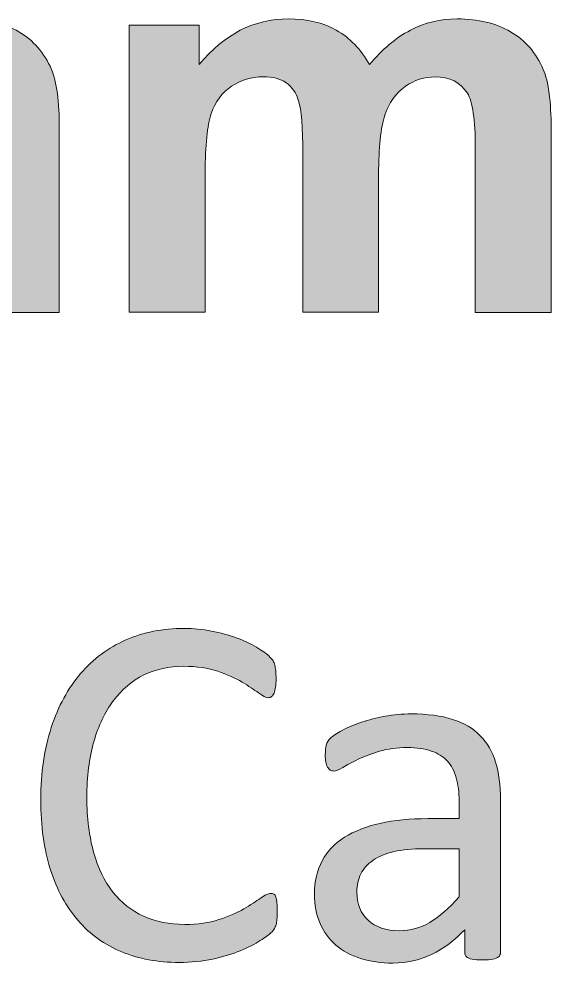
# Model space of a CAD drawing. Header units: inches. Extents: x 247 to 2765, y -1897 to -1110.
# Drawn here: x 2700.98 to 2705.06, y -1324.59 to -1317.37 of the extents above; entities that cross this region are included whole.
import ezdxf

# ---------------------------------------------------------------- set-up
doc = ezdxf.new("R2010")
doc.units = ezdxf.units.IN
doc.header["$MEASUREMENT"] = 0
doc.layers.add('Layer 1', color=7, linetype='Continuous')

# ---------------------------------------------------------------- blocks, each defined once
blk = doc.blocks.new('block 321')
at = {"layer": 'Layer 1', "true_color": 0x010101}
h = blk.add_hatch(color=18, dxfattribs=at)
h.dxf.hatch_style = 2
edge = h.paths.add_edge_path()
edge.add_spline(control_points=[(2698.0624, -1317.4186), (2698.0624, -1317.4186), (2698.5984, -1317.4186), (2698.5984, -1317.4186), (2698.5984, -1317.4186), (2698.5984, -1317.7191), (2698.5984, -1317.7191), (2698.79, -1317.4862), (2699.0173, -1317.3697), (2699.2819, -1317.3697), (2699.4225, -1317.3697), (2699.5444, -1317.3987), (2699.6478, -1317.4565), (2699.7511, -1317.5144), (2699.8359, -1317.6019), (2699.902, -1317.7191), (2699.9985, -1317.6019), (2700.1025, -1317.5144), (2700.2149, -1317.4565), (2700.3261, -1317.3987), (2700.445, -1317.3697), (2700.5725, -1317.3697), (2700.7337, -1317.3697), (2700.8701, -1317.4024), (2700.9817, -1317.4679), (2701.0927, -1317.533), (2701.1767, -1317.6295), (2701.2318, -1317.7556), (2701.2718, -1317.85), (2701.2918, -1318.0009), (2701.2918, -1318.2103), (2701.2918, -1318.2103), (2701.2918, -1319.6142), (2701.2918, -1319.6142), (2701.2918, -1319.6142), (2700.7113, -1319.6142), (2700.7113, -1319.6142), (2700.7113, -1319.6142), (2700.7113, -1318.3588), (2700.7113, -1318.3588), (2700.7113, -1318.1418), (2700.691, -1318.0005), (2700.651, -1317.9378), (2700.5979, -1317.8551), (2700.5146, -1317.8131), (2700.4033, -1317.8131), (2700.3223, -1317.8131), (2700.2459, -1317.8379), (2700.1742, -1317.8875), (2700.1025, -1317.9378), (2700.0505, -1318.0105), (2700.0192, -1318.1056), (2699.9878, -1318.2014), (2699.9716, -1318.3526), (2699.9716, -1318.5593), (2699.9716, -1318.5593), (2699.9716, -1319.6135), (2699.9716, -1319.6135), (2699.9716, -1319.6135), (2699.3911, -1319.6135), (2699.3911, -1319.6135), (2699.3911, -1319.6135), (2699.3911, -1318.4105), (2699.3911, -1318.4105), (2699.3911, -1318.1969), (2699.3808, -1318.0591), (2699.3594, -1317.9971), (2699.3388, -1317.9351), (2699.3074, -1317.8882), (2699.264, -1317.8579), (2699.2206, -1317.8276), (2699.1617, -1317.8124), (2699.0873, -1317.8124), (2698.9977, -1317.8124), (2698.9171, -1317.8365), (2698.8447, -1317.8848), (2698.7727, -1317.933), (2698.7217, -1318.0026), (2698.6907, -1318.0935), (2698.6597, -1318.1852), (2698.6442, -1318.3361), (2698.6442, -1318.5462), (2698.6442, -1318.5462), (2698.6442, -1319.6128), (2698.6442, -1319.6128), (2698.6442, -1319.6128), (2698.0634, -1319.6128), (2698.0634, -1319.6128), (2698.0634, -1319.6128), (2698.0634, -1317.4176), (2698.0634, -1317.4176), (2698.0634, -1317.4176), (2698.0624, -1317.4176), (2698.0624, -1317.4176), (2698.0624, -1317.4176), (2698.0624, -1317.4186), (2698.0624, -1317.4186)], knot_values=[0, 0, 0, 0, 1, 1, 1, 2, 2, 2, 3, 3, 3, 4, 4, 4, 5, 5, 5, 6, 6, 6, 7, 7, 7, 8, 8, 8, 9, 9, 9, 10, 10, 10, 11, 11, 11, 12, 12, 12, 13, 13, 13, 14, 14, 14, 15, 15, 15, 16, 16, 16, 17, 17, 17, 18, 18, 18, 19, 19, 19, 20, 20, 20, 21, 21, 21, 22, 22, 22, 23, 23, 23, 24, 24, 24, 25, 25, 25, 26, 26, 26, 27, 27, 27, 28, 28, 28, 29, 29, 29, 30, 30, 30, 31, 31, 31, 32, 32, 32, 32], degree=3, periodic=1)
h = blk.add_hatch(color=18, dxfattribs=at)
h.dxf.hatch_style = 2
edge = h.paths.add_edge_path()
edge.add_spline(control_points=[(2701.8265, -1317.4186), (2701.8265, -1317.4186), (2702.3625, -1317.4186), (2702.3625, -1317.4186), (2702.3625, -1317.4186), (2702.3625, -1317.7191), (2702.3625, -1317.7191), (2702.5541, -1317.4862), (2702.7815, -1317.3697), (2703.046, -1317.3697), (2703.1866, -1317.3697), (2703.3085, -1317.3987), (2703.4119, -1317.4565), (2703.5153, -1317.5144), (2703.6, -1317.6019), (2703.6662, -1317.7191), (2703.7626, -1317.6019), (2703.8667, -1317.5144), (2703.979, -1317.4565), (2704.0902, -1317.3987), (2704.2091, -1317.3697), (2704.3366, -1317.3697), (2704.4978, -1317.3697), (2704.6342, -1317.4024), (2704.7458, -1317.4679), (2704.8568, -1317.533), (2704.9408, -1317.6295), (2704.996, -1317.7556), (2705.0359, -1317.85), (2705.0559, -1318.0009), (2705.0559, -1318.2103), (2705.0559, -1318.2103), (2705.0559, -1319.6142), (2705.0559, -1319.6142), (2705.0559, -1319.6142), (2704.4754, -1319.6142), (2704.4754, -1319.6142), (2704.4754, -1319.6142), (2704.4754, -1318.3588), (2704.4754, -1318.3588), (2704.4754, -1318.1418), (2704.4551, -1318.0005), (2704.4151, -1317.9378), (2704.3621, -1317.8551), (2704.2787, -1317.8131), (2704.1674, -1317.8131), (2704.0865, -1317.8131), (2704.01, -1317.8379), (2703.9383, -1317.8875), (2703.8667, -1317.9378), (2703.8146, -1318.0105), (2703.7833, -1318.1056), (2703.7519, -1318.2014), (2703.7357, -1318.3526), (2703.7357, -1318.5593), (2703.7357, -1318.5593), (2703.7357, -1319.6135), (2703.7357, -1319.6135), (2703.7357, -1319.6135), (2703.1552, -1319.6135), (2703.1552, -1319.6135), (2703.1552, -1319.6135), (2703.1552, -1318.4105), (2703.1552, -1318.4105), (2703.1552, -1318.1969), (2703.1449, -1318.0591), (2703.1235, -1317.9971), (2703.1029, -1317.9351), (2703.0715, -1317.8882), (2703.0281, -1317.8579), (2702.9847, -1317.8276), (2702.9258, -1317.8124), (2702.8514, -1317.8124), (2702.7618, -1317.8124), (2702.6812, -1317.8365), (2702.6089, -1317.8848), (2702.5368, -1317.933), (2702.4859, -1318.0026), (2702.4549, -1318.0935), (2702.4238, -1318.1852), (2702.4083, -1318.3361), (2702.4083, -1318.5462), (2702.4083, -1318.5462), (2702.4083, -1319.6128), (2702.4083, -1319.6128), (2702.4083, -1319.6128), (2701.8275, -1319.6128), (2701.8275, -1319.6128), (2701.8275, -1319.6128), (2701.8275, -1317.4176), (2701.8275, -1317.4176), (2701.8275, -1317.4176), (2701.8265, -1317.4176), (2701.8265, -1317.4176), (2701.8265, -1317.4176), (2701.8265, -1317.4186), (2701.8265, -1317.4186)], knot_values=[0, 0, 0, 0, 1, 1, 1, 2, 2, 2, 3, 3, 3, 4, 4, 4, 5, 5, 5, 6, 6, 6, 7, 7, 7, 8, 8, 8, 9, 9, 9, 10, 10, 10, 11, 11, 11, 12, 12, 12, 13, 13, 13, 14, 14, 14, 15, 15, 15, 16, 16, 16, 17, 17, 17, 18, 18, 18, 19, 19, 19, 20, 20, 20, 21, 21, 21, 22, 22, 22, 23, 23, 23, 24, 24, 24, 25, 25, 25, 26, 26, 26, 27, 27, 27, 28, 28, 28, 29, 29, 29, 30, 30, 30, 31, 31, 31, 32, 32, 32, 32], degree=3, periodic=1)
at = {"layer": 'Layer 1', "lineweight": 0}
for points in [[(2698.0624, -1317.4186), (2698.0624, -1317.4186), (2698.5984, -1317.4186), (2698.5984, -1317.4186), (2698.5984, -1317.4186), (2698.5984, -1317.7191), (2698.5984, -1317.7191), (2698.79, -1317.4862), (2699.0173, -1317.3697), (2699.2819, -1317.3697), (2699.4225, -1317.3697), (2699.5444, -1317.3987), (2699.6478, -1317.4565), (2699.7511, -1317.5144), (2699.8359, -1317.6019), (2699.902, -1317.7191), (2699.9985, -1317.6019), (2700.1025, -1317.5144), (2700.2149, -1317.4565), (2700.3261, -1317.3987), (2700.445, -1317.3697), (2700.5725, -1317.3697), (2700.7337, -1317.3697), (2700.8701, -1317.4024), (2700.9817, -1317.4679), (2701.0927, -1317.533), (2701.1767, -1317.6295), (2701.2318, -1317.7556), (2701.2718, -1317.85), (2701.2918, -1318.0009), (2701.2918, -1318.2103), (2701.2918, -1318.2103), (2701.2918, -1319.6142), (2701.2918, -1319.6142), (2701.2918, -1319.6142), (2700.7113, -1319.6142), (2700.7113, -1319.6142), (2700.7113, -1319.6142), (2700.7113, -1318.3588), (2700.7113, -1318.3588), (2700.7113, -1318.1418), (2700.691, -1318.0005), (2700.651, -1317.9378), (2700.5979, -1317.8551), (2700.5146, -1317.8131), (2700.4033, -1317.8131), (2700.3223, -1317.8131), (2700.2459, -1317.8379), (2700.1742, -1317.8875), (2700.1025, -1317.9378), (2700.0505, -1318.0105), (2700.0192, -1318.1056), (2699.9878, -1318.2014), (2699.9716, -1318.3526), (2699.9716, -1318.5593), (2699.9716, -1318.5593), (2699.9716, -1319.6135), (2699.9716, -1319.6135), (2699.9716, -1319.6135), (2699.3911, -1319.6135), (2699.3911, -1319.6135), (2699.3911, -1319.6135), (2699.3911, -1318.4105), (2699.3911, -1318.4105), (2699.3911, -1318.1969), (2699.3808, -1318.0591), (2699.3594, -1317.9971), (2699.3388, -1317.9351), (2699.3074, -1317.8882), (2699.264, -1317.8579), (2699.2206, -1317.8276), (2699.1617, -1317.8124), (2699.0873, -1317.8124), (2698.9977, -1317.8124), (2698.9171, -1317.8365), (2698.8447, -1317.8848), (2698.7727, -1317.933), (2698.7217, -1318.0026), (2698.6907, -1318.0935), (2698.6597, -1318.1852), (2698.6442, -1318.3361), (2698.6442, -1318.5462), (2698.6442, -1318.5462), (2698.6442, -1319.6128), (2698.6442, -1319.6128), (2698.6442, -1319.6128), (2698.0634, -1319.6128), (2698.0634, -1319.6128), (2698.0634, -1319.6128), (2698.0634, -1317.4176), (2698.0634, -1317.4176), (2698.0634, -1317.4176), (2698.0624, -1317.4176), (2698.0624, -1317.4176), (2698.0624, -1317.4176), (2698.0624, -1317.4186), (2698.0624, -1317.4186)], [(2701.8265, -1317.4186), (2701.8265, -1317.4186), (2702.3625, -1317.4186), (2702.3625, -1317.4186), (2702.3625, -1317.4186), (2702.3625, -1317.7191), (2702.3625, -1317.7191), (2702.5541, -1317.4862), (2702.7815, -1317.3697), (2703.046, -1317.3697), (2703.1866, -1317.3697), (2703.3085, -1317.3987), (2703.4119, -1317.4565), (2703.5153, -1317.5144), (2703.6, -1317.6019), (2703.6662, -1317.7191), (2703.7626, -1317.6019), (2703.8667, -1317.5144), (2703.979, -1317.4565), (2704.0902, -1317.3987), (2704.2091, -1317.3697), (2704.3366, -1317.3697), (2704.4978, -1317.3697), (2704.6342, -1317.4024), (2704.7458, -1317.4679), (2704.8568, -1317.533), (2704.9408, -1317.6295), (2704.996, -1317.7556), (2705.0359, -1317.85), (2705.0559, -1318.0009), (2705.0559, -1318.2103), (2705.0559, -1318.2103), (2705.0559, -1319.6142), (2705.0559, -1319.6142), (2705.0559, -1319.6142), (2704.4754, -1319.6142), (2704.4754, -1319.6142), (2704.4754, -1319.6142), (2704.4754, -1318.3588), (2704.4754, -1318.3588), (2704.4754, -1318.1418), (2704.4551, -1318.0005), (2704.4151, -1317.9378), (2704.3621, -1317.8551), (2704.2787, -1317.8131), (2704.1674, -1317.8131), (2704.0865, -1317.8131), (2704.01, -1317.8379), (2703.9383, -1317.8875), (2703.8667, -1317.9378), (2703.8146, -1318.0105), (2703.7833, -1318.1056), (2703.7519, -1318.2014), (2703.7357, -1318.3526), (2703.7357, -1318.5593), (2703.7357, -1318.5593), (2703.7357, -1319.6135), (2703.7357, -1319.6135), (2703.7357, -1319.6135), (2703.1552, -1319.6135), (2703.1552, -1319.6135), (2703.1552, -1319.6135), (2703.1552, -1318.4105), (2703.1552, -1318.4105), (2703.1552, -1318.1969), (2703.1449, -1318.0591), (2703.1235, -1317.9971), (2703.1029, -1317.9351), (2703.0715, -1317.8882), (2703.0281, -1317.8579), (2702.9847, -1317.8276), (2702.9258, -1317.8124), (2702.8514, -1317.8124), (2702.7618, -1317.8124), (2702.6812, -1317.8365), (2702.6089, -1317.8848), (2702.5368, -1317.933), (2702.4859, -1318.0026), (2702.4549, -1318.0935), (2702.4238, -1318.1852), (2702.4083, -1318.3361), (2702.4083, -1318.5462), (2702.4083, -1318.5462), (2702.4083, -1319.6128), (2702.4083, -1319.6128), (2702.4083, -1319.6128), (2701.8275, -1319.6128), (2701.8275, -1319.6128), (2701.8275, -1319.6128), (2701.8275, -1317.4176), (2701.8275, -1317.4176), (2701.8275, -1317.4176), (2701.8265, -1317.4176), (2701.8265, -1317.4176), (2701.8265, -1317.4176), (2701.8265, -1317.4186), (2701.8265, -1317.4186)]]:
    blk.add_open_spline(points, degree=3, knots=[0, 0, 0, 0, 1, 1, 1, 2, 2, 2, 3, 3, 3, 4, 4, 4, 5, 5, 5, 6, 6, 6, 7, 7, 7, 8, 8, 8, 9, 9, 9, 10, 10, 10, 11, 11, 11, 12, 12, 12, 13, 13, 13, 14, 14, 14, 15, 15, 15, 16, 16, 16, 17, 17, 17, 18, 18, 18, 19, 19, 19, 20, 20, 20, 21, 21, 21, 22, 22, 22, 23, 23, 23, 24, 24, 24, 25, 25, 25, 26, 26, 26, 27, 27, 27, 28, 28, 28, 29, 29, 29, 30, 30, 30, 31, 31, 31, 32, 32, 32, 32], dxfattribs=at)
blk = doc.blocks.new('block 322')
at = {"layer": 'Layer 1', "true_color": 0x010101}
h = blk.add_hatch(color=18, dxfattribs=at)
h.dxf.hatch_style = 2
edge = h.paths.add_edge_path()
edge.add_spline(control_points=[(2702.9592, -1324.2013), (2702.9592, -1324.2217), (2702.9585, -1324.2392), (2702.9571, -1324.2554), (2702.9558, -1324.2709), (2702.9537, -1324.2837), (2702.9506, -1324.2954), (2702.9472, -1324.3071), (2702.943, -1324.3178), (2702.9379, -1324.3261), (2702.9327, -1324.335), (2702.9237, -1324.3467), (2702.911, -1324.3595), (2702.8982, -1324.3719), (2702.871, -1324.3919), (2702.83, -1324.4184), (2702.7897, -1324.4442), (2702.7377, -1324.4697), (2702.6767, -1324.4956), (2702.6157, -1324.5207), (2702.5458, -1324.5417), (2702.4669, -1324.5589), (2702.387, -1324.5762), (2702.3009, -1324.5851), (2702.2075, -1324.5851), (2702.0456, -1324.5851), (2701.8995, -1324.5579), (2701.7693, -1324.5042), (2701.6387, -1324.4508), (2701.5278, -1324.3708), (2701.4365, -1324.2654), (2701.3445, -1324.1603), (2701.2739, -1324.0301), (2701.2239, -1323.8758), (2701.1743, -1323.7208), (2701.1499, -1323.5426), (2701.1499, -1323.3404), (2701.1499, -1323.1337), (2701.1764, -1322.9497), (2701.2305, -1322.7882), (2701.2832, -1322.6262), (2701.3583, -1322.4884), (2701.4547, -1322.3765), (2701.5512, -1322.2642), (2701.6666, -1322.1777), (2701.8006, -1322.1191), (2701.935, -1322.0602), (2702.0838, -1322.0306), (2702.2468, -1322.0306), (2702.3188, -1322.0306), (2702.3884, -1322.0382), (2702.4569, -1322.0516), (2702.5248, -1322.0643), (2702.5878, -1322.0819), (2702.6457, -1322.1026), (2702.7036, -1322.1233), (2702.7556, -1322.147), (2702.8004, -1322.1739), (2702.8455, -1322.2011), (2702.8765, -1322.2232), (2702.8941, -1322.24), (2702.9113, -1322.258), (2702.9227, -1322.2704), (2702.9279, -1322.2797), (2702.9334, -1322.2886), (2702.9372, -1322.299), (2702.9403, -1322.3114), (2702.9434, -1322.3238), (2702.9465, -1322.3382), (2702.9478, -1322.3548), (2702.9499, -1322.3713), (2702.9509, -1322.3916), (2702.9509, -1322.4144), (2702.9509, -1322.4402), (2702.9496, -1322.4619), (2702.9465, -1322.4805), (2702.9441, -1322.4984), (2702.9399, -1322.5136), (2702.9354, -1322.5256), (2702.9306, -1322.5377), (2702.9241, -1322.5467), (2702.9168, -1322.5525), (2702.9093, -1322.558), (2702.9007, -1322.5608), (2702.8907, -1322.5608), (2702.8727, -1322.5608), (2702.8476, -1322.548), (2702.8152, -1322.5239), (2702.7821, -1322.4988), (2702.7411, -1322.4712), (2702.6902, -1322.4409), (2702.6395, -1322.4106), (2702.5778, -1322.383), (2702.5048, -1322.3579), (2702.4318, -1322.3334), (2702.3446, -1322.3207), (2702.2426, -1322.3207), (2702.1314, -1322.3207), (2702.0297, -1322.3427), (2701.9395, -1322.3868), (2701.8482, -1322.4313), (2701.7703, -1322.4971), (2701.7059, -1322.5832), (2701.6415, -1322.6686), (2701.5915, -1322.7744), (2701.5557, -1322.8981), (2701.5195, -1323.0221), (2701.5026, -1323.1637), (2701.5026, -1323.3232), (2701.5026, -1323.4813), (2701.5199, -1323.6208), (2701.5543, -1323.7421), (2701.5884, -1323.8641), (2701.6366, -1323.9657), (2701.7014, -1324.0467), (2701.7651, -1324.1283), (2701.8434, -1324.19), (2701.9367, -1324.2317), (2702.0297, -1324.2733), (2702.1352, -1324.2944), (2702.2526, -1324.2944), (2702.3518, -1324.2944), (2702.4387, -1324.282), (2702.5131, -1324.2578), (2702.5871, -1324.2334), (2702.6505, -1324.2062), (2702.7029, -1324.1758), (2702.7549, -1324.1455), (2702.798, -1324.1183), (2702.8317, -1324.0939), (2702.8652, -1324.0701), (2702.8917, -1324.0573), (2702.911, -1324.0573), (2702.9203, -1324.0573), (2702.9279, -1324.0591), (2702.9344, -1324.0628), (2702.941, -1324.0673), (2702.9458, -1324.0742), (2702.9499, -1324.0852), (2702.9537, -1324.0959), (2702.9568, -1324.1114), (2702.9578, -1324.1304), (2702.9582, -1324.1473), (2702.9592, -1324.1717), (2702.9592, -1324.2013)], knot_values=[0, 0, 0, 0, 1, 1, 1, 2, 2, 2, 3, 3, 3, 4, 4, 4, 5, 5, 5, 6, 6, 6, 7, 7, 7, 8, 8, 8, 9, 9, 9, 10, 10, 10, 11, 11, 11, 12, 12, 12, 13, 13, 13, 14, 14, 14, 15, 15, 15, 16, 16, 16, 17, 17, 17, 18, 18, 18, 19, 19, 19, 20, 20, 20, 21, 21, 21, 22, 22, 22, 23, 23, 23, 24, 24, 24, 25, 25, 25, 26, 26, 26, 27, 27, 27, 28, 28, 28, 29, 29, 29, 30, 30, 30, 31, 31, 31, 32, 32, 32, 33, 33, 33, 34, 34, 34, 35, 35, 35, 36, 36, 36, 37, 37, 37, 38, 38, 38, 39, 39, 39, 40, 40, 40, 41, 41, 41, 42, 42, 42, 43, 43, 43, 44, 44, 44, 45, 45, 45, 46, 46, 46, 47, 47, 47, 48, 48, 48, 48], degree=3, periodic=1)
h = blk.add_hatch(color=18, dxfattribs=at)
h.dxf.hatch_style = 2
edge = h.paths.add_edge_path()
edge.add_spline(control_points=[(2704.6687, -1324.5083), (2704.6687, -1324.5235), (2704.6628, -1324.5345), (2704.6532, -1324.5428), (2704.6428, -1324.5507), (2704.6287, -1324.5562), (2704.6108, -1324.56), (2704.5925, -1324.5641), (2704.5667, -1324.5662), (2704.5312, -1324.5662), (2704.4978, -1324.5662), (2704.4713, -1324.5638), (2704.4513, -1324.56), (2704.4313, -1324.5562), (2704.4168, -1324.551), (2704.4079, -1324.5428), (2704.3989, -1324.5345), (2704.3944, -1324.5235), (2704.3944, -1324.5083), (2704.3944, -1324.5083), (2704.3944, -1324.3347), (2704.3944, -1324.3347), (2704.3187, -1324.4153), (2704.2342, -1324.4787), (2704.1409, -1324.5235), (2704.0472, -1324.5682), (2703.9493, -1324.5903), (2703.8453, -1324.5903), (2703.7533, -1324.5903), (2703.6713, -1324.5782), (2703.5976, -1324.5548), (2703.5235, -1324.531), (2703.4601, -1324.4966), (2703.4088, -1324.4518), (2703.3568, -1324.407), (2703.3161, -1324.3515), (2703.2872, -1324.2861), (2703.2586, -1324.2199), (2703.2441, -1324.1459), (2703.2441, -1324.0618), (2703.2441, -1323.965), (2703.2638, -1323.8796), (2703.3037, -1323.8076), (2703.3433, -1323.7356), (2703.3998, -1323.6756), (2703.4746, -1323.6284), (2703.5494, -1323.5812), (2703.641, -1323.5454), (2703.7481, -1323.5216), (2703.8556, -1323.4975), (2703.9776, -1323.4855), (2704.1123, -1323.4855), (2704.1123, -1323.4855), (2704.3514, -1323.4855), (2704.3514, -1323.4855), (2704.3514, -1323.4855), (2704.3514, -1323.3507), (2704.3514, -1323.3507), (2704.3514, -1323.2839), (2704.3438, -1323.2247), (2704.3293, -1323.1733), (2704.3159, -1323.1216), (2704.2928, -1323.0789), (2704.2618, -1323.0452), (2704.2301, -1323.0114), (2704.1895, -1322.9856), (2704.1385, -1322.9683), (2704.0885, -1322.9511), (2704.0275, -1322.9422), (2703.9545, -1322.9422), (2703.876, -1322.9422), (2703.8057, -1322.9515), (2703.7433, -1322.9701), (2703.6803, -1322.9887), (2703.6265, -1323.0093), (2703.579, -1323.0317), (2703.5318, -1323.0545), (2703.4936, -1323.0748), (2703.4612, -1323.0934), (2703.4298, -1323.1127), (2703.4071, -1323.1213), (2703.3916, -1323.1213), (2703.3812, -1323.1213), (2703.3716, -1323.1189), (2703.3647, -1323.1141), (2703.3571, -1323.1086), (2703.3502, -1323.101), (2703.344, -1323.0906), (2703.3378, -1323.081), (2703.3344, -1323.0679), (2703.332, -1323.0517), (2703.3285, -1323.0352), (2703.3275, -1323.0173), (2703.3275, -1322.9987), (2703.3275, -1322.9666), (2703.3296, -1322.9411), (2703.3347, -1322.9225), (2703.3392, -1322.9039), (2703.3502, -1322.8857), (2703.3675, -1322.8695), (2703.385, -1322.8529), (2703.4147, -1322.8333), (2703.457, -1322.8106), (2703.4998, -1322.7885), (2703.5487, -1322.7675), (2703.6038, -1322.7489), (2703.6589, -1322.7303), (2703.7192, -1322.7148), (2703.785, -1322.7027), (2703.8508, -1322.6907), (2703.9166, -1322.6845), (2703.9834, -1322.6845), (2704.1082, -1322.6845), (2704.2143, -1322.6986), (2704.3014, -1322.7265), (2704.3889, -1322.7544), (2704.4589, -1322.7961), (2704.5136, -1322.8512), (2704.5674, -1322.906), (2704.607, -1322.9735), (2704.6311, -1323.0545), (2704.6556, -1323.1351), (2704.668, -1323.2298), (2704.668, -1323.3377), (2704.668, -1323.3377), (2704.668, -1324.5083), (2704.668, -1324.5083), (2704.668, -1324.5083), (2704.6687, -1324.5083), (2704.6687, -1324.5083)], knot_values=[0, 0, 0, 0, 1, 1, 1, 2, 2, 2, 3, 3, 3, 4, 4, 4, 5, 5, 5, 6, 6, 6, 7, 7, 7, 8, 8, 8, 9, 9, 9, 10, 10, 10, 11, 11, 11, 12, 12, 12, 13, 13, 13, 14, 14, 14, 15, 15, 15, 16, 16, 16, 17, 17, 17, 18, 18, 18, 19, 19, 19, 20, 20, 20, 21, 21, 21, 22, 22, 22, 23, 23, 23, 24, 24, 24, 25, 25, 25, 26, 26, 26, 27, 27, 27, 28, 28, 28, 29, 29, 29, 30, 30, 30, 31, 31, 31, 32, 32, 32, 33, 33, 33, 34, 34, 34, 35, 35, 35, 36, 36, 36, 37, 37, 37, 38, 38, 38, 39, 39, 39, 40, 40, 40, 41, 41, 41, 42, 42, 42, 43, 43, 43, 43], degree=3, periodic=1)
edge = h.paths.add_edge_path()
edge.add_spline(control_points=[(2704.3524, -1323.7159), (2704.3524, -1323.7159), (2704.0806, -1323.7159), (2704.0806, -1323.7159), (2703.9931, -1323.7159), (2703.9173, -1323.7232), (2703.8525, -1323.738), (2703.7885, -1323.7528), (2703.7351, -1323.7748), (2703.6927, -1323.8041), (2703.6503, -1323.8334), (2703.619, -1323.8675), (2703.5993, -1323.9082), (2703.579, -1323.9488), (2703.5693, -1323.9953), (2703.5693, -1324.0477), (2703.5693, -1324.1376), (2703.5979, -1324.2093), (2703.6551, -1324.2627), (2703.7123, -1324.3161), (2703.7922, -1324.3426), (2703.8949, -1324.3426), (2703.9783, -1324.3426), (2704.0558, -1324.3216), (2704.1271, -1324.2792), (2704.1984, -1324.2368), (2704.2732, -1324.1721), (2704.3517, -1324.0846), (2704.3517, -1324.0846), (2704.3524, -1323.7159), (2704.3524, -1323.7159), (2704.3524, -1323.7159), (2704.3524, -1323.7159), (2704.3524, -1323.7159)], knot_values=[0, 0, 0, 0, 1, 1, 1, 2, 2, 2, 3, 3, 3, 4, 4, 4, 5, 5, 5, 6, 6, 6, 7, 7, 7, 8, 8, 8, 9, 9, 9, 10, 10, 10, 11, 11, 11, 11], degree=3, periodic=1)
at = {"layer": 'Layer 1', "lineweight": 0}
for points, knots in [([(2702.9592, -1324.2013), (2702.9592, -1324.2217), (2702.9585, -1324.2392), (2702.9571, -1324.2554), (2702.9558, -1324.2709), (2702.9537, -1324.2837), (2702.9506, -1324.2954), (2702.9472, -1324.3071), (2702.943, -1324.3178), (2702.9379, -1324.3261), (2702.9327, -1324.335), (2702.9237, -1324.3467), (2702.911, -1324.3595), (2702.8982, -1324.3719), (2702.871, -1324.3919), (2702.83, -1324.4184), (2702.7897, -1324.4442), (2702.7377, -1324.4697), (2702.6767, -1324.4956), (2702.6157, -1324.5207), (2702.5458, -1324.5417), (2702.4669, -1324.5589), (2702.387, -1324.5762), (2702.3009, -1324.5851), (2702.2075, -1324.5851), (2702.0456, -1324.5851), (2701.8995, -1324.5579), (2701.7693, -1324.5042), (2701.6387, -1324.4508), (2701.5278, -1324.3708), (2701.4365, -1324.2654), (2701.3445, -1324.1603), (2701.2739, -1324.0301), (2701.2239, -1323.8758), (2701.1743, -1323.7208), (2701.1499, -1323.5426), (2701.1499, -1323.3404), (2701.1499, -1323.1337), (2701.1764, -1322.9497), (2701.2305, -1322.7882), (2701.2832, -1322.6262), (2701.3583, -1322.4884), (2701.4547, -1322.3765), (2701.5512, -1322.2642), (2701.6666, -1322.1777), (2701.8006, -1322.1191), (2701.935, -1322.0602), (2702.0838, -1322.0306), (2702.2468, -1322.0306), (2702.3188, -1322.0306), (2702.3884, -1322.0382), (2702.4569, -1322.0516), (2702.5248, -1322.0643), (2702.5878, -1322.0819), (2702.6457, -1322.1026), (2702.7036, -1322.1233), (2702.7556, -1322.147), (2702.8004, -1322.1739), (2702.8455, -1322.2011), (2702.8765, -1322.2232), (2702.8941, -1322.24), (2702.9113, -1322.258), (2702.9227, -1322.2704), (2702.9279, -1322.2797), (2702.9334, -1322.2886), (2702.9372, -1322.299), (2702.9403, -1322.3114), (2702.9434, -1322.3238), (2702.9465, -1322.3382), (2702.9478, -1322.3548), (2702.9499, -1322.3713), (2702.9509, -1322.3916), (2702.9509, -1322.4144), (2702.9509, -1322.4402), (2702.9496, -1322.4619), (2702.9465, -1322.4805), (2702.9441, -1322.4984), (2702.9399, -1322.5136), (2702.9354, -1322.5256), (2702.9306, -1322.5377), (2702.9241, -1322.5467), (2702.9168, -1322.5525), (2702.9093, -1322.558), (2702.9007, -1322.5608), (2702.8907, -1322.5608), (2702.8727, -1322.5608), (2702.8476, -1322.548), (2702.8152, -1322.5239), (2702.7821, -1322.4988), (2702.7411, -1322.4712), (2702.6902, -1322.4409), (2702.6395, -1322.4106), (2702.5778, -1322.383), (2702.5048, -1322.3579), (2702.4318, -1322.3334), (2702.3446, -1322.3207), (2702.2426, -1322.3207), (2702.1314, -1322.3207), (2702.0297, -1322.3427), (2701.9395, -1322.3868), (2701.8482, -1322.4313), (2701.7703, -1322.4971), (2701.7059, -1322.5832), (2701.6415, -1322.6686), (2701.5915, -1322.7744), (2701.5557, -1322.8981), (2701.5195, -1323.0221), (2701.5026, -1323.1637), (2701.5026, -1323.3232), (2701.5026, -1323.4813), (2701.5199, -1323.6208), (2701.5543, -1323.7421), (2701.5884, -1323.8641), (2701.6366, -1323.9657), (2701.7014, -1324.0467), (2701.7651, -1324.1283), (2701.8434, -1324.19), (2701.9367, -1324.2317), (2702.0297, -1324.2733), (2702.1352, -1324.2944), (2702.2526, -1324.2944), (2702.3518, -1324.2944), (2702.4387, -1324.282), (2702.5131, -1324.2578), (2702.5871, -1324.2334), (2702.6505, -1324.2062), (2702.7029, -1324.1758), (2702.7549, -1324.1455), (2702.798, -1324.1183), (2702.8317, -1324.0939), (2702.8652, -1324.0701), (2702.8917, -1324.0573), (2702.911, -1324.0573), (2702.9203, -1324.0573), (2702.9279, -1324.0591), (2702.9344, -1324.0628), (2702.941, -1324.0673), (2702.9458, -1324.0742), (2702.9499, -1324.0852), (2702.9537, -1324.0959), (2702.9568, -1324.1114), (2702.9578, -1324.1304), (2702.9582, -1324.1473), (2702.9592, -1324.1717), (2702.9592, -1324.2013)], [0, 0, 0, 0, 1, 1, 1, 2, 2, 2, 3, 3, 3, 4, 4, 4, 5, 5, 5, 6, 6, 6, 7, 7, 7, 8, 8, 8, 9, 9, 9, 10, 10, 10, 11, 11, 11, 12, 12, 12, 13, 13, 13, 14, 14, 14, 15, 15, 15, 16, 16, 16, 17, 17, 17, 18, 18, 18, 19, 19, 19, 20, 20, 20, 21, 21, 21, 22, 22, 22, 23, 23, 23, 24, 24, 24, 25, 25, 25, 26, 26, 26, 27, 27, 27, 28, 28, 28, 29, 29, 29, 30, 30, 30, 31, 31, 31, 32, 32, 32, 33, 33, 33, 34, 34, 34, 35, 35, 35, 36, 36, 36, 37, 37, 37, 38, 38, 38, 39, 39, 39, 40, 40, 40, 41, 41, 41, 42, 42, 42, 43, 43, 43, 44, 44, 44, 45, 45, 45, 46, 46, 46, 47, 47, 47, 48, 48, 48, 48]), ([(2704.6687, -1324.5083), (2704.6687, -1324.5235), (2704.6628, -1324.5345), (2704.6532, -1324.5428), (2704.6428, -1324.5507), (2704.6287, -1324.5562), (2704.6108, -1324.56), (2704.5925, -1324.5641), (2704.5667, -1324.5662), (2704.5312, -1324.5662), (2704.4978, -1324.5662), (2704.4713, -1324.5638), (2704.4513, -1324.56), (2704.4313, -1324.5562), (2704.4168, -1324.551), (2704.4079, -1324.5428), (2704.3989, -1324.5345), (2704.3944, -1324.5235), (2704.3944, -1324.5083), (2704.3944, -1324.5083), (2704.3944, -1324.3347), (2704.3944, -1324.3347), (2704.3187, -1324.4153), (2704.2342, -1324.4787), (2704.1409, -1324.5235), (2704.0472, -1324.5682), (2703.9493, -1324.5903), (2703.8453, -1324.5903), (2703.7533, -1324.5903), (2703.6713, -1324.5782), (2703.5976, -1324.5548), (2703.5235, -1324.531), (2703.4601, -1324.4966), (2703.4088, -1324.4518), (2703.3568, -1324.407), (2703.3161, -1324.3515), (2703.2872, -1324.2861), (2703.2586, -1324.2199), (2703.2441, -1324.1459), (2703.2441, -1324.0618), (2703.2441, -1323.965), (2703.2638, -1323.8796), (2703.3037, -1323.8076), (2703.3433, -1323.7356), (2703.3998, -1323.6756), (2703.4746, -1323.6284), (2703.5494, -1323.5812), (2703.641, -1323.5454), (2703.7481, -1323.5216), (2703.8556, -1323.4975), (2703.9776, -1323.4855), (2704.1123, -1323.4855), (2704.1123, -1323.4855), (2704.3514, -1323.4855), (2704.3514, -1323.4855), (2704.3514, -1323.4855), (2704.3514, -1323.3507), (2704.3514, -1323.3507), (2704.3514, -1323.2839), (2704.3438, -1323.2247), (2704.3293, -1323.1733), (2704.3159, -1323.1216), (2704.2928, -1323.0789), (2704.2618, -1323.0452), (2704.2301, -1323.0114), (2704.1895, -1322.9856), (2704.1385, -1322.9683), (2704.0885, -1322.9511), (2704.0275, -1322.9422), (2703.9545, -1322.9422), (2703.876, -1322.9422), (2703.8057, -1322.9515), (2703.7433, -1322.9701), (2703.6803, -1322.9887), (2703.6265, -1323.0093), (2703.579, -1323.0317), (2703.5318, -1323.0545), (2703.4936, -1323.0748), (2703.4612, -1323.0934), (2703.4298, -1323.1127), (2703.4071, -1323.1213), (2703.3916, -1323.1213), (2703.3812, -1323.1213), (2703.3716, -1323.1189), (2703.3647, -1323.1141), (2703.3571, -1323.1086), (2703.3502, -1323.101), (2703.344, -1323.0906), (2703.3378, -1323.081), (2703.3344, -1323.0679), (2703.332, -1323.0517), (2703.3285, -1323.0352), (2703.3275, -1323.0173), (2703.3275, -1322.9987), (2703.3275, -1322.9666), (2703.3296, -1322.9411), (2703.3347, -1322.9225), (2703.3392, -1322.9039), (2703.3502, -1322.8857), (2703.3675, -1322.8695), (2703.385, -1322.8529), (2703.4147, -1322.8333), (2703.457, -1322.8106), (2703.4998, -1322.7885), (2703.5487, -1322.7675), (2703.6038, -1322.7489), (2703.6589, -1322.7303), (2703.7192, -1322.7148), (2703.785, -1322.7027), (2703.8508, -1322.6907), (2703.9166, -1322.6845), (2703.9834, -1322.6845), (2704.1082, -1322.6845), (2704.2143, -1322.6986), (2704.3014, -1322.7265), (2704.3889, -1322.7544), (2704.4589, -1322.7961), (2704.5136, -1322.8512), (2704.5674, -1322.906), (2704.607, -1322.9735), (2704.6311, -1323.0545), (2704.6556, -1323.1351), (2704.668, -1323.2298), (2704.668, -1323.3377), (2704.668, -1323.3377), (2704.668, -1324.5083), (2704.668, -1324.5083), (2704.668, -1324.5083), (2704.6687, -1324.5083), (2704.6687, -1324.5083)], [0, 0, 0, 0, 1, 1, 1, 2, 2, 2, 3, 3, 3, 4, 4, 4, 5, 5, 5, 6, 6, 6, 7, 7, 7, 8, 8, 8, 9, 9, 9, 10, 10, 10, 11, 11, 11, 12, 12, 12, 13, 13, 13, 14, 14, 14, 15, 15, 15, 16, 16, 16, 17, 17, 17, 18, 18, 18, 19, 19, 19, 20, 20, 20, 21, 21, 21, 22, 22, 22, 23, 23, 23, 24, 24, 24, 25, 25, 25, 26, 26, 26, 27, 27, 27, 28, 28, 28, 29, 29, 29, 30, 30, 30, 31, 31, 31, 32, 32, 32, 33, 33, 33, 34, 34, 34, 35, 35, 35, 36, 36, 36, 37, 37, 37, 38, 38, 38, 39, 39, 39, 40, 40, 40, 41, 41, 41, 42, 42, 42, 43, 43, 43, 43]), ([(2704.3524, -1323.7159), (2704.3524, -1323.7159), (2704.0806, -1323.7159), (2704.0806, -1323.7159), (2703.9931, -1323.7159), (2703.9173, -1323.7232), (2703.8525, -1323.738), (2703.7885, -1323.7528), (2703.7351, -1323.7748), (2703.6927, -1323.8041), (2703.6503, -1323.8334), (2703.619, -1323.8675), (2703.5993, -1323.9082), (2703.579, -1323.9488), (2703.5693, -1323.9953), (2703.5693, -1324.0477), (2703.5693, -1324.1376), (2703.5979, -1324.2093), (2703.6551, -1324.2627), (2703.7123, -1324.3161), (2703.7922, -1324.3426), (2703.8949, -1324.3426), (2703.9783, -1324.3426), (2704.0558, -1324.3216), (2704.1271, -1324.2792), (2704.1984, -1324.2368), (2704.2732, -1324.1721), (2704.3517, -1324.0846), (2704.3517, -1324.0846), (2704.3524, -1323.7159), (2704.3524, -1323.7159), (2704.3524, -1323.7159), (2704.3524, -1323.7159), (2704.3524, -1323.7159)], [0, 0, 0, 0, 1, 1, 1, 2, 2, 2, 3, 3, 3, 4, 4, 4, 5, 5, 5, 6, 6, 6, 7, 7, 7, 8, 8, 8, 9, 9, 9, 10, 10, 10, 11, 11, 11, 11])]:
    blk.add_open_spline(points, degree=3, knots=knots, dxfattribs=at)
blk = doc.blocks.new('block 316')
at = {"layer": 'Layer 1'}
for name in ['block 321', 'block 322']:
    blk.add_blockref(name, (0, 0), dxfattribs=at)

msp = doc.modelspace()

# ---------------------------------------------------------------- block references
at = {"layer": 'Layer 1'}
msp.add_blockref('block 316', (0, 0), dxfattribs=at)

doc.saveas('drawing.dxf')
